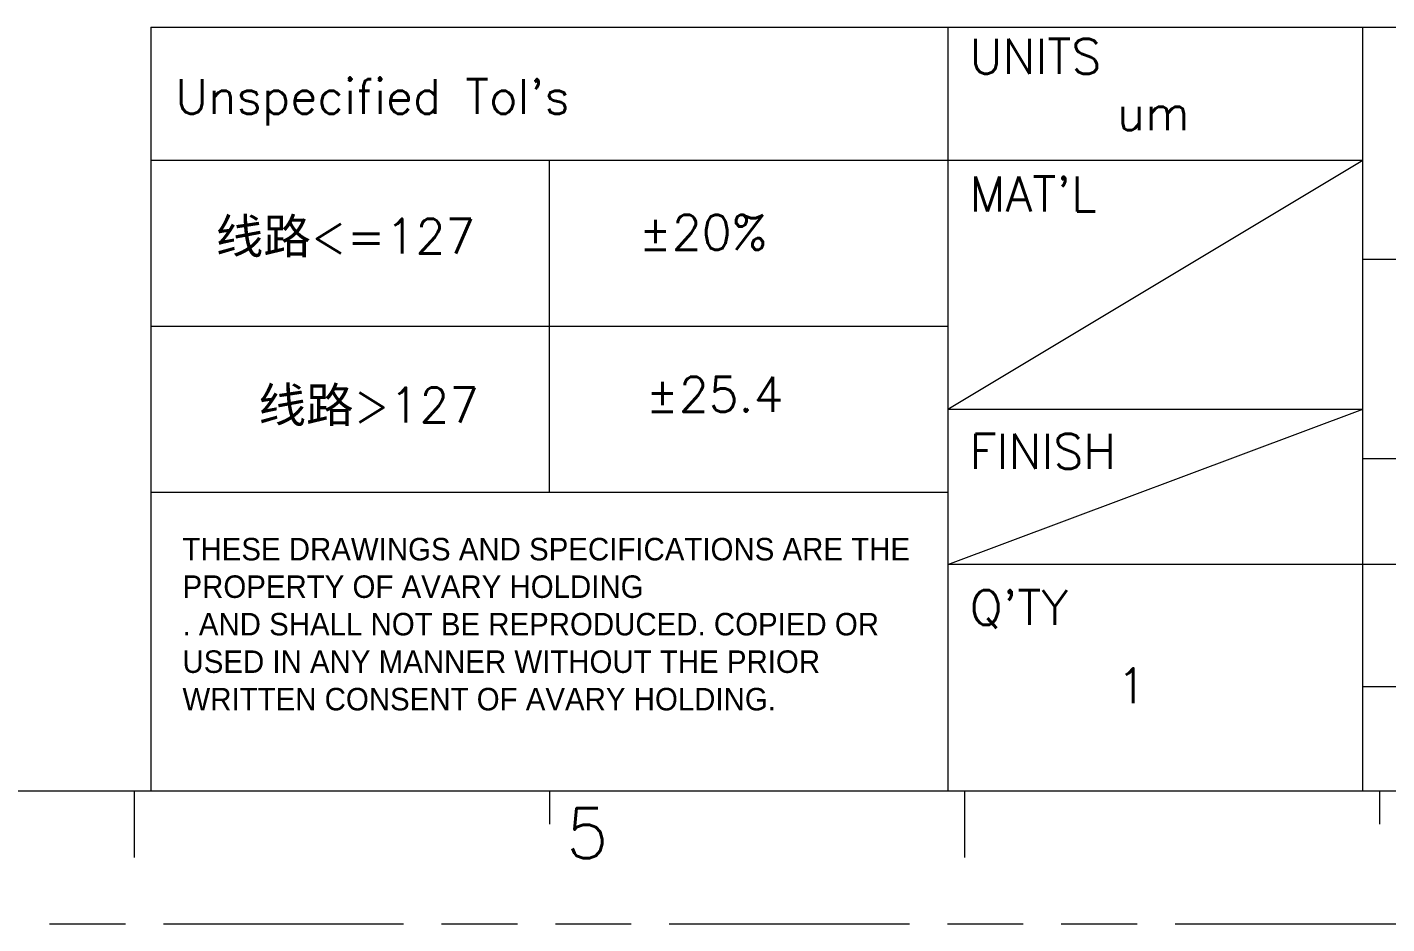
# Model space of a CAD drawing. Extents: x 3807 to 4077, y -466 to -276.
# Drawn here: x 3942 to 3995.7, y -466.4 to -430.9 of the extents above; entities that cross this region are included whole.
import ezdxf

# ---------------------------------------------------------------- set-up
doc = ezdxf.new("R2010")
doc.units = 0
doc.linetypes.add('PHANTOM', pattern=[29.5, 9.5, -1.5, 3, -1.5, 3, -1.5, 9.5])
doc.layers.get('0').update_dxf_attribs({"lineweight": 9})
doc.layers.add('0PAPERF', color=2, linetype='PHANTOM', lineweight=9, plot=False)
doc.styles.add('SIMPLEX', font='simplex.shx')
doc.styles.get("Standard").update_dxf_attribs({"font": 'PMingLiU.ttf'})

msp = doc.modelspace()

# ---------------------------------------------------------------- linework, layer by layer
for p, q in [((3946.876, -430.933), (3946.876, -461.132)), ((3946.876, -430.933), (4068.327, -430.933)), ((3978.387, -430.933), (3978.387, -461.132)), ((3994.8, -461.132), (3994.8, -430.933)), ((3946.876, -436.185), (3994.8, -436.185)), ((3962.631, -449.315), (3962.631, -436.185)), ((3978.387, -446.032), (3994.8, -436.185)), ((3946.876, -442.75), (3978.387, -442.75)), ((3978.387, -446.032), (3994.8, -446.032)), ((3978.387, -452.174), (3994.8, -446.032)), ((4068.327, -448.002), (3994.8, -448.002)), ((3946.876, -449.315), (3978.387, -449.315)), ((4026.968, -452.174), (3978.387, -452.174)), ((3994.8, -457), (4026.968, -457)), ((3814.92, -461.132), (4068.327, -461.132)), ((3946.219, -461.132), (3946.219, -463.758)), ((3962.631, -461.132), (3962.631, -462.445)), ((3979.044, -461.132), (3979.044, -463.758)), ((3995.456, -461.132), (3995.456, -462.445))]:
    msp.add_line(p, q)
msp.add_lwpolyline([(3994.8, -430.933), (4068.327, -430.933), (4068.327, -440.124), (3994.8, -440.124)], close=True)
at = {"layer": '0PAPERF'}
msp.add_line((3807.369, -466.384), (4076.601, -466.384), dxfattribs=at)

# ---------------------------------------------------------------- texts
at = {"style": 'SIMPLEX'}
for s, height, p in [('UNITS', 1.3786, (3979.249, -432.776)), ("Unspecified Tol's", 1.37864, (3947.84, -434.362)), ('um', 1.3786, (3985.064, -434.999)), ("MAT'L", 1.3786, (3979.249, -438.22)), ('FINISH', 1.3786, (3979.249, -448.392)), ("Q'TY", 1.3786, (3979.249, -454.567)), ('1', 1.379, (3985.064, -457.662)), ('5', 1.969, (3963.288, -463.784))]:
    msp.add_text(s, height=height, dxfattribs=at).set_placement(p)
at = {"attachment_point": 1, "style": 'SIMPLEX'}
for s, insert, char_height in [('{\\fSimSun|b0|i0|c134|p2;\\M+5CFDF\\M+5C2B7}<=127', (3949.441, -438.507), 1.37864), ('%%P20%', (3966.173, -438.358), 1.3786), ('{\\fSimSun|b0|i0|c134|p2;\\M+5CFDF\\M+5C2B7}>127', (3951.13, -445.182), 1.37864)]:
    msp.add_mtext(s, dxfattribs=dict(at, insert=insert, char_height=char_height))
at = {"insert": (3966.449, -444.756), "char_height": 1.3786, "attachment_point": 1, "style": 'SIMPLEX', "bg_fill": 2}
msp.add_mtext('%%P25.4', dxfattribs=at)
at = {"color": 3, "lineweight": 0, "insert": (3948.125, -451.126), "char_height": 0.889361, "width": 29.11152, "attachment_point": 1}
msp.add_mtext('THESE DRAWINGS AND SPECIFICATIONS ARE THE PROPERTY OF AVARY HOLDING\\P. AND SHALL NOT BE REPRODUCED. COPIED OR USED IN ANY MANNER WITHOUT THE PRIOR WRITTEN CONSENT OF AVARY HOLDING.', dxfattribs=at)

doc.saveas('drawing.dxf')
